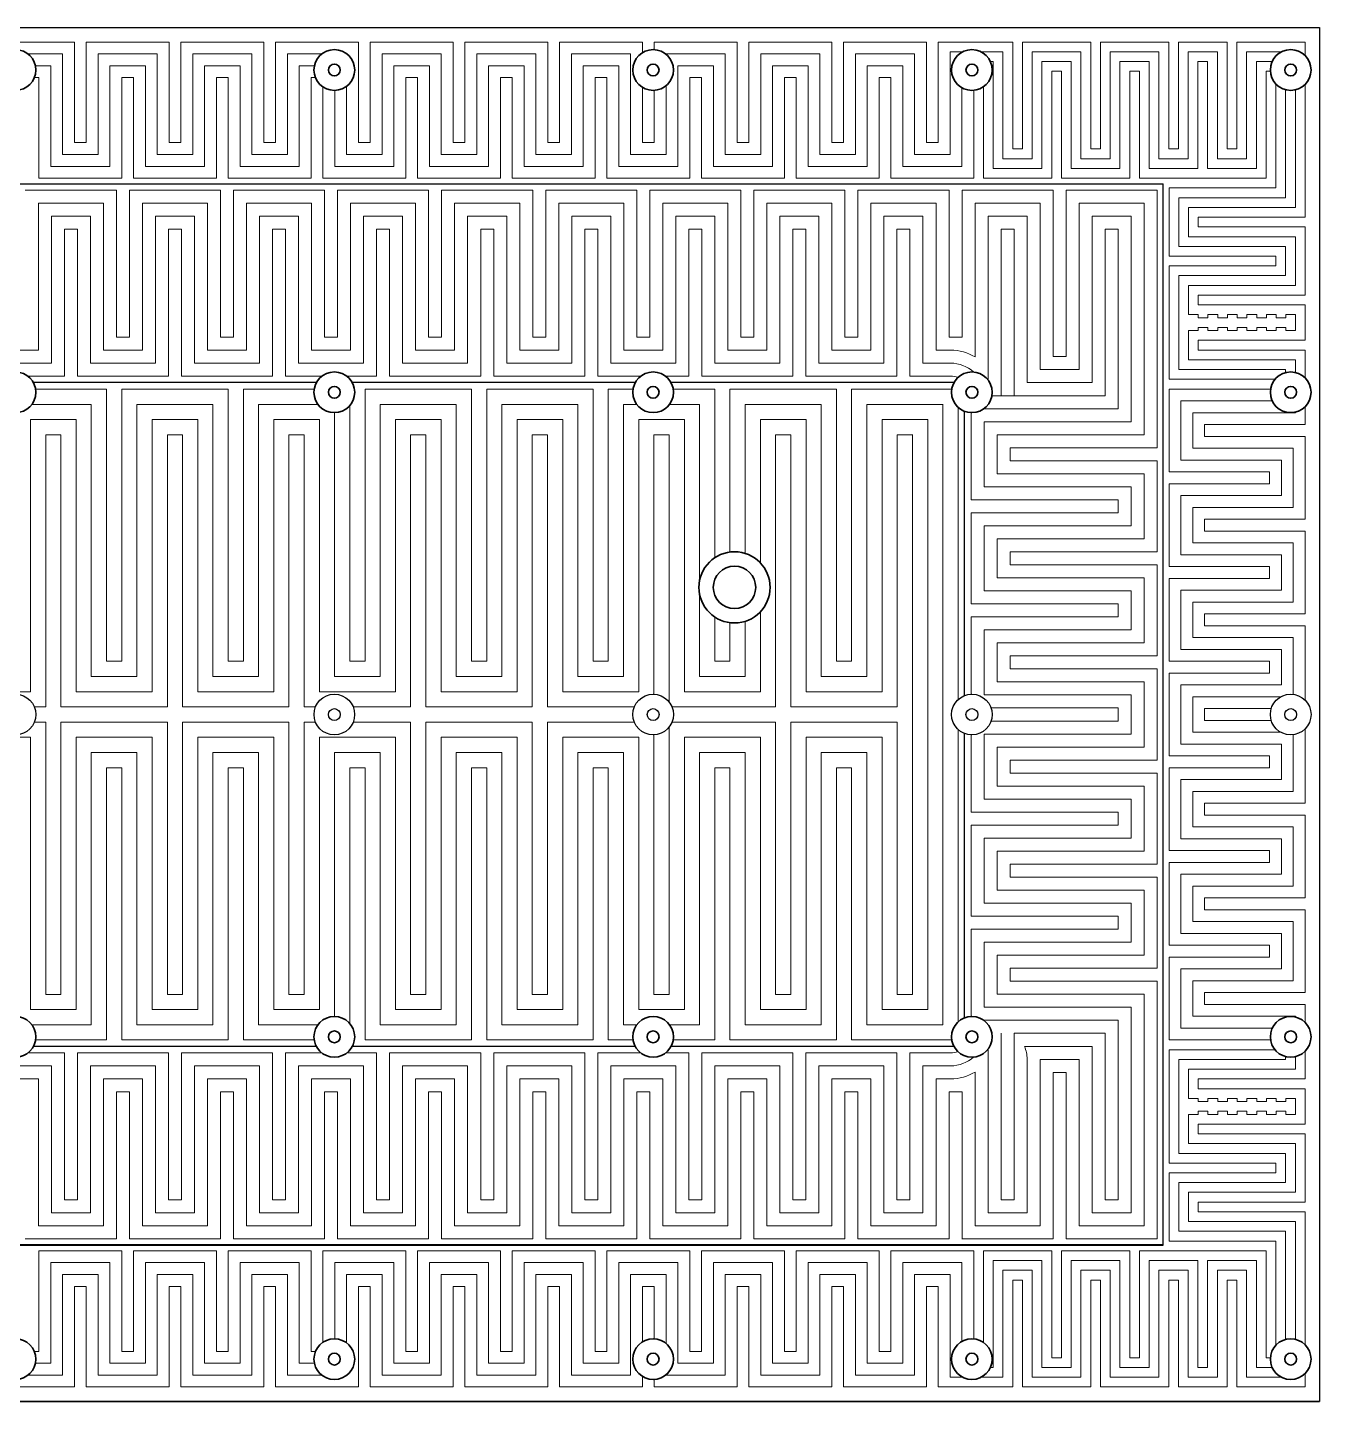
# Model space of a CAD drawing. Header units: millimetres. Extents: x -5937 to 68925, y -3068 to 5300.
# Drawn here: x 39269 to 40031, y 652 to 1462 of the extents above; entities that cross this region are included whole.
import ezdxf

# ---------------------------------------------------------------- set-up
doc = ezdxf.new("R2010")
doc.units = ezdxf.units.MM
doc.header["$LTSCALE"] = 7
doc.layers.add('参照', color=6, linetype='Continuous', lineweight=9)

msp = doc.modelspace()

# ---------------------------------------------------------------- linework, layer by layer
for points in [[(40031.114, 1462.09), (40031.114, 652.013), (38681.114, 652.013), (38681.114, 1462.09)], [(38681.114, 1462.013), (40031.114, 1462.013)], [(38773.37, 1369.835), (38773.37, 744.268), (39938.858, 744.268), (39938.858, 1369.835)], [(39938.858, 1369.757), (38773.37, 1369.757)], [(39439.544, 1252.694), (39272.684, 1252.694)], [(39627.544, 1252.694), (39460.684, 1252.694)], [(39815.544, 1252.694), (39648.684, 1252.694)], [(39821.795, 1068.197), (39821.795, 1235.817)], [(39821.795, 878.209), (39821.795, 1045.828)], [(39439.503, 861.409), (39272.725, 861.409)], [(39627.503, 861.409), (39460.725, 861.409)], [(39815.503, 861.409), (39648.725, 861.409)], [(39938.858, 744.346), (38773.37, 744.346)], [(38681.114, 652.09), (40031.114, 652.09)]]:
    msp.add_lwpolyline(points)
at = {"linetype": 'Continuous', "lineweight": 35}
for centre in [(39262.114, 1437.013), (39450.114, 1437.013), (39638.114, 1437.013), (39826.114, 1437.013), (40014.114, 1437.013), (39262.114, 1247.013), (39450.114, 1247.013), (39638.114, 1247.013), (39826.114, 1247.013), (40014.114, 1247.013), (39262.114, 867.013), (39450.114, 867.013), (39638.114, 867.013), (39826.114, 867.013), (40014.114, 867.013), (39262.114, 677.013), (39450.114, 677.013), (39638.114, 677.013), (39826.114, 677.013), (40014.114, 677.013)]:
    msp.add_circle(centre, 12, dxfattribs=at)
at = {"color": 7, "linetype": 'Continuous', "lineweight": 35}
for centre, radius in [((39450.114, 1437.013), 3.5), ((39638.114, 1437.013), 3.5), ((39826.114, 1437.013), 3.5), ((40014.114, 1437.013), 3.5), ((39450.114, 1247.013), 3.5), ((39638.114, 1247.013), 3.5), ((39826.114, 1247.013), 3.5), ((40014.114, 1247.013), 3.5), ((39686.114, 1132.013), 21), ((39686.114, 1132.013), 12.5), ((39450.114, 867.013), 3.5), ((39638.114, 867.013), 3.5), ((39826.114, 867.013), 3.5), ((40014.114, 867.013), 3.5), ((39450.114, 677.013), 3.5), ((39638.114, 677.013), 3.5), ((39826.114, 677.013), 3.5), ((40014.114, 677.013), 3.5)]:
    msp.add_circle(centre, radius, dxfattribs=at)
for centre, radius in [((39262.114, 1057.013), 11.99), ((39450.114, 1057.013), 11.99), ((39638.114, 1057.013), 11.99), ((39826.114, 1057.013), 11.99), ((40014.114, 1057.013), 11.99), ((39450.114, 1057.013), 3.49), ((39638.114, 1057.013), 3.49), ((39826.114, 1057.013), 3.49), ((40014.114, 1057.013), 3.49)]:
    msp.add_circle(centre, radius)
at = {"layer": '参照', "color": 1}
for points in [[(39631.787, 1447.209), (39631.787, 1453.513), (39582.933, 1453.513), (39582.933, 1394.184), (39575.954, 1394.184), (39575.954, 1453.513), (39527.101, 1453.513), (39527.101, 1394.184), (39520.122, 1394.184), (39520.122, 1453.513), (39471.269, 1453.513), (39471.269, 1394.184), (39464.29, 1394.184), (39464.29, 1453.513), (39415.436, 1453.513), (39415.436, 1394.184), (39408.457, 1394.184), (39408.457, 1453.513), (39359.604, 1453.513), (39359.604, 1394.184), (39352.625, 1394.184), (39352.625, 1453.513), (39303.771, 1453.513), (39303.771, 1394.184), (39296.792, 1394.184), (39296.792, 1453.513), (39247.939, 1453.513)], [(40022.614, 1445.483), (40022.614, 1453.513), (39982.382, 1453.513), (39982.382, 1390.489), (39976.634, 1390.489), (39976.634, 1453.513), (39947.897, 1453.513), (39947.897, 1390.489), (39942.15, 1390.489), (39942.15, 1453.513), (39901.917, 1453.513), (39901.917, 1390.489), (39896.17, 1390.489), (39896.17, 1453.513), (39855.938, 1453.513), (39855.938, 1390.489), (39850.19, 1390.489), (39850.19, 1453.513), (39806.263, 1453.513), (39806.263, 1394.184), (39799.284, 1394.184), (39799.284, 1453.513), (39750.431, 1453.513), (39750.431, 1394.184), (39743.452, 1394.184), (39743.452, 1453.513), (39694.598, 1453.513), (39694.598, 1394.184), (39687.619, 1394.184), (39687.619, 1453.513), (39638.766, 1453.513), (39638.766, 1448.995)], [(39638.766, 1425.031), (39638.766, 1394.184), (39631.787, 1394.184), (39631.787, 1426.816)], [(40022.614, 1255.483), (40022.614, 1271.927), (39959.59, 1271.927), (39959.59, 1277.674), (40022.614, 1277.674), (40022.614, 1298.53), (39959.59, 1298.53), (39959.59, 1304.277), (40022.614, 1304.277), (40022.614, 1344.509), (39959.59, 1344.509), (39959.59, 1350.257), (40022.614, 1350.257), (40022.614, 1428.542)], [(39820.221, 747.835), (39873.991, 747.835), (39873.991, 846.065), (39881.663, 846.065), (39881.663, 747.835), (39935.369, 747.835), (39935.369, 899.77), (39848.648, 899.77), (39848.648, 907.443), (39935.369, 907.443), (39935.369, 961.148), (39848.648, 961.148), (39848.648, 968.821), (39935.369, 968.821), (39935.369, 1022.526), (39848.648, 1022.526), (39848.648, 1030.199), (39935.369, 1030.199), (39935.369, 1083.904), (39848.648, 1083.904), (39848.648, 1091.577), (39935.369, 1091.577), (39935.369, 1145.282), (39848.648, 1145.282), (39848.648, 1152.955), (39935.369, 1152.955), (39935.369, 1206.66), (39848.648, 1206.66), (39848.648, 1214.333), (39935.369, 1214.333), (39935.369, 1366.268), (39881.663, 1366.268), (39881.663, 1268.038), (39873.991, 1268.038), (39873.991, 1366.268), (39820.285, 1366.268), (39820.285, 1279.547), (39812.613, 1279.547), (39812.613, 1366.268), (39758.907, 1366.268), (39758.907, 1279.547), (39751.235, 1279.547), (39751.235, 1366.268), (39697.529, 1366.268), (39697.529, 1279.547), (39689.857, 1279.547), (39689.857, 1366.268), (39636.151, 1366.268), (39636.151, 1279.547), (39628.479, 1279.547), (39628.479, 1366.268), (39574.773, 1366.268), (39574.773, 1279.547), (39567.101, 1279.547), (39567.101, 1366.268), (39513.395, 1366.268), (39513.395, 1279.547), (39505.723, 1279.547), (39505.723, 1366.268), (39452.017, 1366.268), (39452.017, 1279.547), (39444.345, 1279.547), (39444.345, 1366.268), (39390.639, 1366.268), (39390.639, 1279.547), (39382.967, 1279.547), (39382.967, 1366.268), (39329.261, 1366.268), (39329.261, 1279.547), (39321.589, 1279.547), (39321.589, 1366.268), (39267.883, 1366.268)], [(39273.971, 1248.858), (39315.759, 1248.858), (39315.759, 1088.4), (39324.727, 1088.4), (39324.727, 1248.858), (39387.502, 1248.858), (39387.502, 1088.4), (39396.47, 1088.4), (39396.47, 1248.858), (39438.257, 1248.858)], [(39459.245, 1239.226), (39459.245, 1088.4), (39468.212, 1088.4), (39468.212, 1248.858), (39530.987, 1248.858), (39530.987, 1088.4), (39539.955, 1088.4), (39539.955, 1248.858), (39602.73, 1248.858), (39602.73, 1088.4), (39611.698, 1088.4), (39611.698, 1248.858), (39626.257, 1248.858)], [(39649.971, 1248.858), (39674.473, 1248.858), (39674.473, 1149.491)], [(39683.441, 1152.842), (39683.441, 1248.858), (39746.216, 1248.858), (39746.216, 1088.4), (39755.184, 1088.4), (39755.184, 1248.858), (39814.257, 1248.858)], [(39817.959, 1238.21), (39817.959, 1065.802)], [(40022.614, 1065.469), (40022.614, 1109.356), (39963.285, 1109.356), (39963.285, 1116.335), (40022.614, 1116.335), (40022.614, 1165.188), (39963.285, 1165.188), (39963.285, 1172.167), (40022.614, 1172.167), (40022.614, 1221.021), (39963.285, 1221.021), (39963.285, 1228), (40022.614, 1228), (40022.614, 1238.542)], [(39674.473, 1114.535), (39674.473, 1088.4), (39683.441, 1088.4), (39683.441, 1111.184)], [(39963.285, 1053.523), (39963.285, 1060.502), (40002.644, 1060.502)], [(40002.62, 1053.601), (39963.285, 1053.601)], [(39817.959, 1048.224), (39817.959, 875.816)], [(40022.614, 875.483), (40022.614, 886.103), (39963.285, 886.103), (39963.285, 893.082), (40022.614, 893.082), (40022.614, 941.936), (39963.285, 941.936), (39963.285, 948.915), (40022.614, 948.915), (40022.614, 997.768), (39963.285, 997.768), (39963.285, 1004.747), (40022.614, 1004.747), (40022.614, 1048.557)], [(39438.257, 865.168), (39396.47, 865.168), (39396.47, 1025.703), (39387.502, 1025.703), (39387.502, 865.168), (39324.727, 865.168), (39324.727, 1025.703), (39315.759, 1025.703), (39315.759, 865.168), (39273.971, 865.168)], [(39626.257, 865.168), (39611.698, 865.168), (39611.698, 1025.703), (39602.73, 1025.703), (39602.73, 865.168), (39539.955, 865.168), (39539.955, 1025.703), (39530.987, 1025.703), (39530.987, 865.168), (39468.212, 865.168), (39468.212, 1025.703), (39459.245, 1025.703), (39459.245, 874.8)], [(39814.257, 865.168), (39755.184, 865.168), (39755.184, 1025.703), (39746.216, 1025.703), (39746.216, 865.168), (39683.441, 865.168), (39683.441, 1025.703), (39674.473, 1025.703), (39674.473, 865.168), (39649.971, 865.168)], [(40022.614, 685.483), (40022.614, 763.846), (39959.59, 763.846), (39959.59, 769.594), (40022.614, 769.594), (40022.614, 809.826), (39959.59, 809.826), (39959.59, 815.573), (40022.614, 815.573), (40022.614, 836.429), (39959.59, 836.429), (39959.59, 842.176), (40022.614, 842.176), (40022.614, 858.542)], [(39267.883, 747.835), (39321.589, 747.835), (39321.589, 834.556), (39329.261, 834.556), (39329.261, 747.835), (39382.967, 747.835), (39382.967, 834.556), (39390.639, 834.556), (39390.639, 747.835), (39444.345, 747.835), (39444.345, 834.556), (39452.017, 834.556), (39452.017, 747.835), (39505.723, 747.835), (39505.723, 834.556), (39513.395, 834.556), (39513.395, 747.835), (39567.101, 747.835), (39567.101, 834.556), (39574.773, 834.556), (39574.773, 747.835), (39628.479, 747.835), (39628.479, 834.556), (39636.151, 834.556), (39636.151, 747.835), (39689.857, 747.835), (39689.857, 834.556), (39697.529, 834.556), (39697.529, 747.835), (39751.235, 747.835), (39751.235, 834.556), (39758.907, 834.556), (39758.907, 747.835), (39812.613, 747.835), (39812.613, 834.556), (39820.285, 834.556), (39820.285, 747.835)], [(39638.766, 665.031), (39638.766, 660.59), (39687.619, 660.59), (39687.619, 719.919), (39694.598, 719.919), (39694.598, 660.59), (39743.452, 660.59), (39743.452, 719.919), (39750.431, 719.919), (39750.431, 660.59), (39799.284, 660.59), (39799.284, 719.919), (39806.263, 719.919), (39806.263, 660.59), (39850.19, 660.59), (39850.19, 723.614), (39855.938, 723.614), (39855.938, 660.59), (39896.17, 660.59), (39896.17, 723.614), (39901.917, 723.614), (39901.917, 660.59), (39942.15, 660.59), (39942.15, 723.614), (39947.897, 723.614), (39947.897, 660.59), (39976.634, 660.59), (39976.634, 723.614), (39982.382, 723.614), (39982.382, 660.59), (40022.614, 660.59), (40022.614, 668.542)], [(39247.939, 660.59), (39296.792, 660.59), (39296.792, 719.919), (39303.771, 719.919), (39303.771, 660.59), (39352.625, 660.59), (39352.625, 719.919), (39359.604, 719.919), (39359.604, 660.59), (39408.457, 660.59), (39408.457, 719.919), (39415.436, 719.919), (39415.436, 660.59), (39464.29, 660.59), (39464.29, 719.919), (39471.269, 719.919), (39471.269, 660.59), (39520.122, 660.59), (39520.122, 719.919), (39527.101, 719.919), (39527.101, 660.59), (39575.954, 660.59), (39575.954, 719.919), (39582.933, 719.919), (39582.933, 660.59), (39631.787, 660.59), (39631.787, 666.816)], [(39631.787, 687.209), (39631.787, 719.919), (39638.766, 719.919), (39638.766, 688.995)]]:
    msp.add_lwpolyline(points, dxfattribs=at)
at = {"layer": '参照', "color": 2}
for points in [[(39442.81, 1446.534), (39422.415, 1446.534), (39422.415, 1387.205), (39401.478, 1387.205), (39401.478, 1446.534), (39366.583, 1446.534), (39366.583, 1387.205), (39345.646, 1387.205), (39345.646, 1446.534), (39310.75, 1446.534), (39310.75, 1387.205), (39289.813, 1387.205), (39289.813, 1446.534), (39269.418, 1446.534)], [(39645.745, 1427.752), (39645.745, 1387.205), (39624.808, 1387.205), (39624.808, 1446.534), (39589.913, 1446.534), (39589.913, 1387.205), (39568.975, 1387.205), (39568.975, 1446.534), (39534.08, 1446.534), (39534.08, 1387.205), (39513.143, 1387.205), (39513.143, 1446.534), (39478.248, 1446.534), (39478.248, 1387.205), (39457.31, 1387.205), (39457.31, 1427.41)], [(39820.787, 1447.765), (39813.242, 1447.765), (39813.242, 1387.205), (39792.305, 1387.205), (39792.305, 1446.534), (39757.41, 1446.534), (39757.41, 1387.205), (39736.473, 1387.205), (39736.473, 1446.534), (39701.577, 1446.534), (39701.577, 1387.205), (39680.64, 1387.205), (39680.64, 1446.534), (39645.745, 1446.534), (39645.745, 1446.274)], [(40008.787, 1447.765), (39988.129, 1447.765), (39988.129, 1384.742), (39970.887, 1384.742), (39970.887, 1447.765), (39953.645, 1447.765), (39953.645, 1384.742), (39936.402, 1384.742), (39936.402, 1447.765), (39907.665, 1447.765), (39907.665, 1384.742), (39890.423, 1384.742), (39890.423, 1447.765), (39861.685, 1447.765), (39861.685, 1384.742), (39844.443, 1384.742), (39844.443, 1447.765), (39831.442, 1447.765)], [(40016.867, 1258.693), (40016.867, 1266.179), (39953.843, 1266.179), (39953.843, 1283.422), (39959.59, 1283.422), (39959.59, 1285.228), (39965.338, 1285.228), (39965.338, 1283.422), (39971.085, 1283.422), (39971.085, 1285.228), (39976.833, 1285.228), (39976.833, 1283.422), (39982.58, 1283.422), (39982.58, 1285.228), (39988.328, 1285.228), (39988.328, 1283.422), (39994.075, 1283.422), (39994.075, 1285.228), (39999.823, 1285.228), (39999.823, 1283.422), (40005.57, 1283.422), (40005.57, 1285.228), (40011.318, 1285.228), (40011.318, 1283.422), (40016.867, 1283.422), (40016.867, 1292.782), (40011.318, 1292.782), (40011.318, 1290.976), (40005.57, 1290.976), (40005.57, 1292.782), (39999.823, 1292.782), (39999.823, 1290.976), (39994.075, 1290.976), (39994.075, 1292.782), (39988.328, 1292.782), (39988.328, 1290.976), (39982.58, 1290.976), (39982.58, 1292.782), (39976.833, 1292.782), (39976.833, 1290.976), (39971.085, 1290.976), (39971.085, 1292.782), (39965.338, 1292.782), (39965.338, 1290.976), (39959.59, 1290.976), (39959.59, 1292.782), (39953.843, 1292.782), (39953.843, 1310.025), (40016.867, 1310.025), (40016.867, 1338.762), (39953.843, 1338.762), (39953.843, 1356.004), (40016.867, 1356.004), (40016.867, 1425.333)], [(39440.457, 1239.89), (39405.437, 1239.89), (39405.437, 1079.432), (39378.534, 1079.432), (39378.534, 1239.89), (39333.694, 1239.89), (39333.694, 1079.432), (39306.791, 1079.432), (39306.791, 1239.89), (39271.771, 1239.89)], [(39628.457, 1239.89), (39620.666, 1239.89), (39620.666, 1079.432), (39593.763, 1079.432), (39593.763, 1239.89), (39548.923, 1239.89), (39548.923, 1079.432), (39522.02, 1079.432), (39522.02, 1239.89), (39477.18, 1239.89), (39477.18, 1079.432), (39450.277, 1079.432), (39450.277, 1235.014)], [(39647.771, 874.136), (39665.505, 874.136), (39665.505, 1034.671), (39692.409, 1034.671), (39692.409, 874.136), (39737.248, 874.136), (39737.248, 1034.671), (39764.152, 1034.671), (39764.152, 874.136), (39808.991, 874.136), (39808.991, 1239.967)], [(39665.505, 1136.048), (39665.505, 1239.89), (39647.771, 1239.89)], [(39808.991, 1239.89), (39764.152, 1239.89), (39764.152, 1079.432), (39737.248, 1079.432), (39737.248, 1239.89), (39692.409, 1239.89), (39692.409, 1152.047)], [(40015.635, 1068.905), (40015.635, 1102.377), (39956.306, 1102.377), (39956.306, 1123.314), (40015.635, 1123.314), (40015.635, 1158.209), (39956.306, 1158.209), (39956.306, 1179.146), (40015.635, 1179.146), (40015.635, 1214.042), (39956.306, 1214.042), (39956.306, 1234.979), (40016.867, 1234.979), (40016.867, 1235.333)], [(39692.409, 1111.978), (39692.409, 1079.432), (39665.505, 1079.432), (39665.505, 1127.978)], [(40008.133, 1046.622), (39956.306, 1046.622), (39956.306, 1067.481), (40008.27, 1067.481)], [(40016.867, 878.693), (40016.867, 879.124), (39956.306, 879.124), (39956.306, 900.062), (40015.635, 900.062), (40015.635, 934.957), (39956.306, 934.957), (39956.306, 955.894), (40015.635, 955.894), (40015.635, 990.789), (39956.306, 990.789), (39956.306, 1011.726), (40015.635, 1011.726), (40015.635, 1045.12)], [(39271.771, 874.136), (39306.791, 874.136), (39306.791, 1034.671), (39333.694, 1034.671), (39333.694, 874.136), (39378.534, 874.136), (39378.534, 1034.671), (39405.437, 1034.671), (39405.437, 874.136), (39440.457, 874.136)], [(39450.277, 879.012), (39450.277, 1034.671), (39477.18, 1034.671), (39477.18, 874.136), (39522.02, 874.136), (39522.02, 1034.671), (39548.923, 1034.671), (39548.923, 874.136), (39593.763, 874.136), (39593.763, 1034.671), (39620.666, 1034.671), (39620.666, 874.136), (39628.457, 874.136)], [(40016.867, 688.693), (40016.867, 758.099), (39953.843, 758.099), (39953.843, 775.341), (40016.867, 775.341), (40016.867, 804.078), (39953.843, 804.078), (39953.843, 821.321), (39959.59, 821.321), (39959.59, 823.127), (39965.338, 823.127), (39965.338, 821.321), (39971.085, 821.321), (39971.085, 823.127), (39976.833, 823.127), (39976.833, 821.321), (39982.58, 821.321), (39982.58, 823.127), (39988.328, 823.127), (39988.328, 821.321), (39994.075, 821.321), (39994.075, 823.127), (39999.823, 823.127), (39999.823, 821.321), (40005.57, 821.321), (40005.57, 823.127), (40011.318, 823.127), (40011.318, 821.321), (40016.867, 821.321), (40016.867, 830.681), (40011.318, 830.681), (40011.318, 828.875), (40005.57, 828.875), (40005.57, 830.681), (39999.823, 830.681), (39999.823, 828.875), (39994.075, 828.875), (39994.075, 830.681), (39988.328, 830.681), (39988.328, 828.875), (39982.58, 828.875), (39982.58, 830.681), (39976.833, 830.681), (39976.833, 828.875), (39971.085, 828.875), (39971.085, 830.681), (39965.338, 830.681), (39965.338, 828.875), (39959.59, 828.875), (39959.59, 830.681), (39953.843, 830.681), (39953.843, 847.924), (40016.867, 847.924), (40016.867, 855.333)], [(39831.595, 666.338), (39844.443, 666.338), (39844.443, 729.362), (39861.685, 729.362), (39861.685, 666.338), (39890.423, 666.338), (39890.423, 729.362), (39907.665, 729.362), (39907.665, 666.338), (39936.402, 666.338), (39936.402, 729.362), (39953.645, 729.362), (39953.645, 666.338), (39970.887, 666.338), (39970.887, 729.362), (39988.129, 729.362), (39988.129, 666.338), (40008.633, 666.338)], [(39269.518, 667.569), (39289.813, 667.569), (39289.813, 726.898), (39310.75, 726.898), (39310.75, 667.569), (39345.646, 667.569), (39345.646, 726.898), (39366.583, 726.898), (39366.583, 667.569), (39401.478, 667.569), (39401.478, 726.898), (39422.415, 726.898), (39422.415, 667.569), (39442.71, 667.569)], [(39457.31, 686.616), (39457.31, 726.898), (39478.248, 726.898), (39478.248, 667.569), (39513.143, 667.569), (39513.143, 726.898), (39534.08, 726.898), (39534.08, 667.569), (39568.975, 667.569), (39568.975, 726.898), (39589.913, 726.898), (39589.913, 667.569), (39624.808, 667.569), (39624.808, 726.898), (39645.745, 726.898), (39645.745, 686.274)], [(39645.745, 667.752), (39645.745, 667.569), (39680.64, 667.569), (39680.64, 726.898), (39701.577, 726.898), (39701.577, 667.569), (39736.473, 667.569), (39736.473, 726.898), (39757.41, 726.898), (39757.41, 667.569), (39792.305, 667.569), (39792.305, 726.898), (39813.242, 726.898), (39813.242, 666.338), (39820.633, 666.338)]]:
    msp.add_lwpolyline(points, dxfattribs=at)
at = {"layer": '参照', "color": 3}
for points in [[(40003.208, 1442.018), (39993.877, 1442.018), (39993.877, 1378.994), (39965.14, 1378.994), (39965.14, 1442.018), (39959.392, 1442.018), (39959.392, 1378.994), (39930.655, 1378.994), (39930.655, 1442.018), (39913.412, 1442.018), (39913.412, 1378.994), (39884.675, 1378.994), (39884.675, 1442.018), (39867.433, 1442.018), (39867.433, 1378.994), (39838.695, 1378.994), (39838.695, 1442.018), (39837.021, 1442.018)], [(39438.386, 1439.555), (39429.394, 1439.555), (39429.394, 1380.226), (39394.499, 1380.226), (39394.499, 1439.555), (39373.562, 1439.555), (39373.562, 1380.226), (39338.666, 1380.226), (39338.666, 1439.555), (39317.729, 1439.555), (39317.729, 1380.226), (39282.834, 1380.226), (39282.834, 1439.555), (39273.842, 1439.555)], [(39820.221, 1426.559), (39820.221, 1380.226), (39785.326, 1380.226), (39785.326, 1439.555), (39764.389, 1439.555), (39764.389, 1380.226), (39729.494, 1380.226), (39729.494, 1439.555), (39708.557, 1439.555), (39708.557, 1380.226), (39673.661, 1380.226), (39673.661, 1439.555), (39652.724, 1439.555), (39652.724, 1380.226), (39617.829, 1380.226), (39617.829, 1439.555), (39596.892, 1439.555), (39596.892, 1380.226), (39561.996, 1380.226), (39561.996, 1439.555), (39541.059, 1439.555), (39541.059, 1380.226), (39506.164, 1380.226), (39506.164, 1439.555), (39485.227, 1439.555), (39485.227, 1380.226), (39450.331, 1380.226), (39450.331, 1425.015)], [(40011.119, 1258.633), (40011.119, 1260.432), (39948.095, 1260.432), (39948.095, 1315.772), (40011.119, 1315.772), (40011.119, 1333.014), (39948.095, 1333.014), (39948.095, 1361.752), (40011.119, 1361.752), (40011.119, 1425.393)], [(40003.267, 872.145), (39949.327, 872.145), (39949.327, 907.041), (40008.656, 907.041), (40008.656, 927.978), (39949.327, 927.978), (39949.327, 962.873), (40008.656, 962.873), (40008.656, 983.81), (39949.327, 983.81), (39949.327, 1018.705), (40008.656, 1018.705), (40008.656, 1039.643), (39949.327, 1039.643), (39949.327, 1074.46), (40008.656, 1074.46), (40008.656, 1095.398), (39949.327, 1095.398), (39949.327, 1130.293), (40008.656, 1130.293), (40008.656, 1151.23), (39949.327, 1151.23), (39949.327, 1186.125), (40008.656, 1186.125), (40008.656, 1207.063), (39949.327, 1207.063), (39949.327, 1241.958), (40003.231, 1241.958)], [(39226.08, 1043.639), (39270.919, 1043.639), (39270.919, 883.104), (39297.823, 883.104), (39297.823, 1043.639), (39342.662, 1043.639), (39342.662, 883.104), (39369.566, 883.104), (39369.566, 1043.639), (39414.405, 1043.639), (39414.405, 883.104), (39441.309, 883.104), (39441.309, 1043.639), (39486.148, 1043.639), (39486.148, 883.104), (39513.052, 883.104), (39513.052, 1043.639), (39557.891, 1043.639), (39557.891, 883.104), (39584.795, 883.104), (39584.795, 1043.639), (39629.634, 1043.639), (39629.634, 883.104), (39656.538, 883.104), (39656.538, 1043.639), (39701.377, 1043.639), (39701.377, 883.104), (39728.28, 883.104), (39728.28, 1043.639), (39773.12, 1043.639), (39773.12, 883.104), (39800.023, 883.104), (39800.023, 1231)], [(39701.377, 1117.589), (39701.377, 1070.465), (39656.538, 1070.465), (39656.538, 1230.922), (39629.634, 1230.922), (39629.634, 1070.465), (39584.795, 1070.465), (39584.795, 1230.922), (39557.891, 1230.922), (39557.891, 1070.465), (39513.052, 1070.465), (39513.052, 1230.922), (39486.148, 1230.922), (39486.148, 1070.465), (39441.309, 1070.465), (39441.309, 1230.922), (39414.405, 1230.922), (39414.405, 1070.465), (39369.566, 1070.465), (39369.566, 1230.922), (39342.662, 1230.922), (39342.662, 1070.465), (39297.823, 1070.465), (39297.823, 1230.922), (39270.919, 1230.922), (39270.919, 1070.465), (39226.08, 1070.465)], [(39800.023, 1230.922), (39773.12, 1230.922), (39773.12, 1070.465), (39728.28, 1070.465), (39728.28, 1230.922), (39701.377, 1230.922), (39701.377, 1146.437)], [(40011.119, 688.633), (40011.119, 752.351), (39948.095, 752.351), (39948.095, 781.089), (40011.119, 781.089), (40011.119, 798.331), (39948.095, 798.331), (39948.095, 853.671), (40011.119, 853.671), (40011.119, 855.393)], [(39273.858, 674.548), (39282.834, 674.548), (39282.834, 733.877), (39317.729, 733.877), (39317.729, 674.548), (39338.666, 674.548), (39338.666, 733.877), (39373.562, 733.877), (39373.562, 674.548), (39394.499, 674.548), (39394.499, 733.877), (39429.394, 733.877), (39429.394, 674.548), (39438.37, 674.548)], [(39450.331, 689.011), (39450.331, 733.877), (39485.227, 733.877), (39485.227, 674.548), (39506.164, 674.548), (39506.164, 733.877), (39541.059, 733.877), (39541.059, 674.548), (39561.996, 674.548), (39561.996, 733.877), (39596.892, 733.877), (39596.892, 674.548), (39617.829, 674.548), (39617.829, 733.877), (39652.724, 733.877), (39652.724, 674.548), (39673.661, 674.548), (39673.661, 733.877), (39708.557, 733.877), (39708.557, 674.548), (39729.494, 674.548), (39729.494, 733.877), (39764.389, 733.877), (39764.389, 674.548), (39785.326, 674.548), (39785.326, 733.877), (39820.221, 733.877), (39820.221, 687.466)], [(39837.056, 672.085), (39838.695, 672.085), (39838.695, 735.109), (39867.433, 735.109), (39867.433, 672.085), (39884.675, 672.085), (39884.675, 735.109), (39913.412, 735.109), (39913.412, 672.085), (39930.655, 672.085), (39930.655, 735.109), (39959.392, 735.109), (39959.392, 672.085), (39965.14, 672.085), (39965.14, 735.109), (39993.877, 735.109), (39993.877, 672.085), (40003.173, 672.085)]]:
    msp.add_lwpolyline(points, dxfattribs=at)
at = {"layer": '参照'}
for points in [[(40002.137, 1436.27), (39999.624, 1436.27), (39999.624, 1373.247), (39924.907, 1373.247), (39924.907, 1436.27), (39919.16, 1436.27), (39919.16, 1373.247), (39878.928, 1373.247), (39878.928, 1436.27), (39873.18, 1436.27), (39873.18, 1373.247), (39832.948, 1373.247), (39832.948, 1427.149)], [(39438.965, 1432.576), (39436.373, 1432.576), (39436.373, 1373.247), (39387.52, 1373.247), (39387.52, 1432.576), (39380.541, 1432.576), (39380.541, 1373.247), (39331.687, 1373.247), (39331.687, 1432.576), (39324.708, 1432.576), (39324.708, 1373.247), (39275.855, 1373.247), (39275.855, 1432.576), (39273.264, 1432.576)], [(39827.201, 1425.062), (39827.201, 1373.247), (39778.347, 1373.247), (39778.347, 1432.576), (39771.368, 1432.576), (39771.368, 1373.247), (39722.515, 1373.247), (39722.515, 1432.576), (39715.536, 1432.576), (39715.536, 1373.247), (39666.682, 1373.247), (39666.682, 1432.576), (39659.703, 1432.576), (39659.703, 1373.247), (39610.85, 1373.247), (39610.85, 1432.576), (39603.871, 1432.576), (39603.871, 1373.247), (39555.017, 1373.247), (39555.017, 1432.576), (39548.038, 1432.576), (39548.038, 1373.247), (39499.185, 1373.247), (39499.185, 1432.576), (39492.206, 1432.576), (39492.206, 1373.247), (39443.352, 1373.247), (39443.352, 1427.099)], [(40004.887, 1254.684), (39942.348, 1254.684), (39942.348, 1321.52), (40005.372, 1321.52), (40005.372, 1327.267), (39942.348, 1327.267), (39942.348, 1367.499), (40005.372, 1367.499), (40005.372, 1428.793)], [(39442.805, 1256.53), (39421.328, 1256.53), (39421.328, 1343.251), (39413.656, 1343.251), (39413.656, 1256.53), (39359.95, 1256.53), (39359.95, 1343.251), (39352.278, 1343.251), (39352.278, 1256.53), (39298.572, 1256.53), (39298.572, 1343.251), (39290.9, 1343.251), (39290.9, 1256.53), (39269.423, 1256.53)], [(39630.805, 1256.53), (39605.462, 1256.53), (39605.462, 1343.251), (39597.79, 1343.251), (39597.79, 1256.53), (39544.084, 1256.53), (39544.084, 1343.251), (39536.412, 1343.251), (39536.412, 1256.53), (39482.706, 1256.53), (39482.706, 1343.251), (39475.034, 1343.251), (39475.034, 1256.53), (39457.423, 1256.53)], [(39837.948, 1245.022), (39904.68, 1245.022), (39904.68, 1343.251), (39912.352, 1343.251), (39912.352, 1237.349), (39833.229, 1237.349)], [(39850.974, 1245.022), (39850.974, 1343.251), (39843.302, 1343.251), (39843.302, 1245.022)], [(39942.348, 1032.586), (39942.348, 1081.439), (40001.677, 1081.439), (40001.677, 1088.419), (39942.348, 1088.419), (39942.348, 1137.272), (40001.677, 1137.272), (40001.677, 1144.251), (39942.348, 1144.251), (39942.348, 1193.104), (40001.677, 1193.104), (40001.677, 1200.083), (39942.348, 1200.083), (39942.348, 1248.937), (40002.269, 1248.937)], [(39825.631, 1068.993), (39825.631, 1114.593), (39912.352, 1114.593), (39912.352, 1122.266), (39825.631, 1122.266), (39825.631, 1175.971), (39912.352, 1175.971), (39912.352, 1183.644), (39825.631, 1183.644), (39825.631, 1235.023)], [(39438.995, 1061.497), (39432.341, 1061.497), (39432.341, 1221.954), (39423.373, 1221.954), (39423.373, 1061.497), (39360.598, 1061.497), (39360.598, 1221.954), (39351.63, 1221.954), (39351.63, 1061.497), (39288.855, 1061.497), (39288.855, 1221.954), (39279.887, 1221.954), (39279.887, 1061.497), (39273.234, 1061.497)], [(39626.995, 1061.497), (39575.827, 1061.497), (39575.827, 1221.954), (39566.859, 1221.954), (39566.859, 1061.497), (39504.084, 1061.497), (39504.084, 1221.954), (39495.116, 1221.954), (39495.116, 1061.497), (39461.234, 1061.497)], [(39647.57, 1064.384), (39647.57, 1221.954), (39638.602, 1221.954), (39638.602, 1068.992)], [(39791.056, 1221.954), (39782.088, 1221.954), (39782.088, 1061.497), (39719.313, 1061.497), (39719.313, 1221.954), (39710.345, 1221.954), (39710.345, 1061.497), (39649.234, 1061.497)], [(39649.265, 1052.606), (39710.345, 1052.606), (39710.345, 892.071), (39719.313, 892.071), (39719.313, 1052.606), (39782.088, 1052.606), (39782.088, 892.071), (39791.056, 892.071), (39791.056, 1222.032)], [(39837.486, 1053.215), (39912.352, 1053.215), (39912.352, 1060.888), (39837.46, 1060.888)], [(39273.265, 1052.606), (39279.887, 1052.606), (39279.887, 892.071), (39288.855, 892.071), (39288.855, 1052.606), (39351.63, 1052.606), (39351.63, 892.071), (39360.598, 892.071), (39360.598, 1052.606), (39423.373, 1052.606), (39423.373, 892.071), (39432.341, 892.071), (39432.341, 1052.606), (39438.964, 1052.606)], [(39461.265, 1052.606), (39495.116, 1052.606), (39495.116, 892.071), (39504.084, 892.071), (39504.084, 1052.606), (39566.859, 1052.606), (39566.859, 892.071), (39575.827, 892.071), (39575.827, 1052.606), (39626.964, 1052.606)], [(39638.602, 1045.033), (39638.602, 892.071), (39647.57, 892.071), (39647.57, 1049.641)], [(39825.631, 879.003), (39825.631, 930.459), (39912.352, 930.459), (39912.352, 938.132), (39825.631, 938.132), (39825.631, 991.837), (39912.352, 991.837), (39912.352, 999.51), (39825.631, 999.51), (39825.631, 1045.033)], [(40002.257, 865.166), (39942.348, 865.166), (39942.348, 914.02), (40001.677, 914.02), (40001.677, 920.999), (39942.348, 920.999), (39942.348, 969.852), (40001.677, 969.852), (40001.677, 976.831), (39942.348, 976.831), (39942.348, 1025.685), (40001.677, 1025.685), (40001.677, 1032.664), (39942.348, 1032.664)], [(39833.122, 876.754), (39912.352, 876.754), (39912.352, 770.852), (39904.68, 770.852), (39904.68, 869.081), (39850.974, 869.081), (39850.974, 770.852), (39843.302, 770.852), (39843.302, 869.081)], [(40005.372, 685.233), (40005.372, 746.604), (39942.348, 746.604), (39942.348, 786.836), (40005.372, 786.836), (40005.372, 792.584), (39942.348, 792.584), (39942.348, 859.419), (40004.823, 859.419)], [(39269.523, 857.573), (39290.9, 857.573), (39290.9, 770.852), (39298.572, 770.852), (39298.572, 857.573), (39352.278, 857.573), (39352.278, 770.852), (39359.95, 770.852), (39359.95, 857.573), (39413.656, 857.573), (39413.656, 770.852), (39421.328, 770.852), (39421.328, 857.573), (39442.705, 857.573)], [(39457.523, 857.573), (39475.034, 857.573), (39475.034, 770.852), (39482.706, 770.852), (39482.706, 857.573), (39536.412, 857.573), (39536.412, 770.852), (39544.084, 770.852), (39544.084, 857.573), (39597.79, 857.573), (39597.79, 770.852), (39605.462, 770.852), (39605.462, 857.573), (39630.705, 857.573)], [(39273.232, 681.527), (39275.855, 681.527), (39275.855, 740.856), (39324.708, 740.856), (39324.708, 681.527), (39331.687, 681.527), (39331.687, 740.856), (39380.541, 740.856), (39380.541, 681.527), (39387.52, 681.527), (39387.52, 740.856), (39436.373, 740.856), (39436.373, 681.527), (39438.996, 681.527)], [(39443.352, 686.926), (39443.352, 740.856), (39492.206, 740.856), (39492.206, 681.527), (39499.185, 681.527), (39499.185, 740.856), (39548.038, 740.856), (39548.038, 681.527), (39555.017, 681.527), (39555.017, 740.856), (39603.871, 740.856), (39603.871, 681.527), (39610.85, 681.527), (39610.85, 740.856), (39659.703, 740.856), (39659.703, 681.527), (39666.682, 681.527), (39666.682, 740.856), (39715.536, 740.856), (39715.536, 681.527), (39722.515, 681.527), (39722.515, 740.856), (39771.368, 740.856), (39771.368, 681.527), (39778.347, 681.527), (39778.347, 740.856), (39827.201, 740.856), (39827.201, 688.964)], [(39832.948, 686.877), (39832.948, 740.856), (39873.18, 740.856), (39873.18, 677.833), (39878.928, 677.833), (39878.928, 740.856), (39919.16, 740.856), (39919.16, 677.833), (39924.907, 677.833), (39924.907, 740.856), (39999.624, 740.856), (39999.624, 677.833), (40002.142, 677.833)]]:
    msp.add_lwpolyline(points, dxfattribs=at)
at = {"layer": '参照', "color": 2}
msp.add_lwpolyline([(39252.539, 842.229), (39275.556, 842.229), (39275.556, 755.508), (39313.917, 755.508), (39313.917, 842.229), (39336.933, 842.229), (39336.933, 755.508), (39375.295, 755.508), (39375.295, 842.229), (39398.311, 842.229), (39398.311, 755.508), (39436.673, 755.508), (39436.673, 842.229), (39459.689, 842.229), (39459.689, 755.508), (39498.051, 755.508), (39498.051, 842.229), (39521.067, 842.229), (39521.067, 755.508), (39559.429, 755.508), (39559.429, 842.229), (39582.445, 842.229), (39582.445, 755.508), (39620.807, 755.508), (39620.807, 842.229), (39643.823, 842.229), (39643.823, 755.508), (39682.185, 755.508), (39682.185, 842.229), (39705.201, 842.229), (39705.201, 755.508), (39743.563, 755.508), (39743.563, 842.229), (39766.579, 842.229), (39766.579, 755.508), (39804.941, 755.508), (39804.941, 842.229), (39813.659, 842.229, 0.1385945), (39827.957, 846.27), (39827.957, 755.508), (39866.319, 755.508), (39866.319, 853.737), (39889.335, 853.737), (39889.335, 755.508), (39927.697, 755.508), (39927.697, 892.098), (39840.976, 892.098), (39840.976, 915.115), (39927.697, 915.115), (39927.697, 953.476), (39840.976, 953.476), (39840.976, 976.493), (39927.697, 976.493), (39927.697, 1014.854), (39840.976, 1014.854), (39840.976, 1037.871), (39927.697, 1037.871), (39927.697, 1076.232), (39840.976, 1076.232), (39840.976, 1099.249), (39927.697, 1099.249), (39927.697, 1137.61), (39840.976, 1137.61), (39840.976, 1160.627), (39927.697, 1160.627), (39927.697, 1198.988), (39840.976, 1198.988), (39840.976, 1222.005), (39927.697, 1222.005), (39927.697, 1358.595), (39889.335, 1358.595), (39889.335, 1260.366), (39866.319, 1260.366), (39866.319, 1358.595), (39827.957, 1358.595), (39827.957, 1267.834, 0.1385945), (39813.659, 1271.875), (39804.941, 1271.875), (39804.941, 1358.595), (39766.579, 1358.595), (39766.579, 1271.875), (39743.563, 1271.875), (39743.563, 1358.595), (39705.201, 1358.595), (39705.201, 1271.875), (39682.185, 1271.875), (39682.185, 1358.595), (39643.823, 1358.595), (39643.823, 1271.875), (39620.807, 1271.875), (39620.807, 1358.595), (39582.445, 1358.595), (39582.445, 1271.875), (39559.429, 1271.875), (39559.429, 1358.595), (39521.067, 1358.595), (39521.067, 1271.875), (39498.051, 1271.875), (39498.051, 1358.595), (39459.689, 1358.595), (39459.689, 1271.875), (39436.673, 1271.875), (39436.673, 1358.595), (39398.311, 1358.595), (39398.311, 1271.875), (39375.295, 1271.875), (39375.295, 1358.595), (39336.933, 1358.595), (39336.933, 1271.875), (39313.917, 1271.875), (39313.917, 1358.595), (39275.556, 1358.595), (39275.556, 1271.875), (39252.539, 1271.875)], format="xyb", dxfattribs=at)
at = {"layer": '参照', "color": 3}
for points in [[(39826.997, 1258.98, 0.1887825), (39813.659, 1264.202), (39797.268, 1264.202), (39797.268, 1350.923), (39774.252, 1350.923), (39774.252, 1264.202), (39735.89, 1264.202), (39735.89, 1350.923), (39712.874, 1350.923), (39712.874, 1264.202), (39674.512, 1264.202), (39674.512, 1350.923), (39651.496, 1350.923), (39651.496, 1264.202), (39613.134, 1264.202), (39613.134, 1350.923), (39590.118, 1350.923), (39590.118, 1264.202), (39551.756, 1264.202), (39551.756, 1350.923), (39528.74, 1350.923), (39528.74, 1264.202), (39490.378, 1264.202), (39490.378, 1350.923), (39467.362, 1350.923), (39467.362, 1264.202), (39429, 1264.202), (39429, 1350.923), (39405.984, 1350.923), (39405.984, 1264.202), (39367.622, 1264.202), (39367.622, 1350.923), (39344.606, 1350.923), (39344.606, 1264.202), (39306.244, 1264.202), (39306.244, 1350.923), (39283.228, 1350.923), (39283.228, 1264.202), (39244.867, 1264.202)], [(39835.63, 1254.324), (39835.63, 1350.923), (39858.646, 1350.923), (39858.646, 1252.694), (39897.008, 1252.694), (39897.008, 1350.923), (39920.024, 1350.923), (39920.024, 1229.677), (39833.304, 1229.677), (39833.304, 1191.316), (39920.024, 1191.316), (39920.024, 1168.299), (39833.304, 1168.299), (39833.304, 1129.938), (39920.024, 1129.938), (39920.024, 1106.921), (39833.304, 1106.921), (39833.304, 1068.56), (39920.024, 1068.56), (39920.024, 1045.543), (39833.304, 1045.543), (39833.304, 1007.182), (39920.024, 1007.182), (39920.024, 984.165), (39833.304, 984.165), (39833.304, 945.804), (39920.024, 945.804), (39920.024, 922.787), (39833.304, 922.787), (39833.304, 884.426), (39920.024, 884.426), (39920.024, 763.18), (39897.008, 763.18), (39897.008, 861.409), (39857.092, 861.409, -0.1020628), (39858.646, 853.873), (39858.646, 763.18), (39835.63, 763.18), (39835.63, 859.702)], [(39244.867, 849.901), (39283.228, 849.901), (39283.228, 763.18), (39306.244, 763.18), (39306.244, 849.901), (39344.606, 849.901), (39344.606, 763.18), (39367.622, 763.18), (39367.622, 849.901), (39405.984, 849.901), (39405.984, 763.18), (39429, 763.18), (39429, 849.901), (39467.362, 849.901), (39467.362, 763.18), (39490.378, 763.18), (39490.378, 849.901), (39528.74, 849.901), (39528.74, 763.18), (39551.756, 763.18), (39551.756, 849.901), (39590.118, 849.901), (39590.118, 763.18), (39613.134, 763.18), (39613.134, 849.901), (39651.496, 849.901), (39651.496, 763.18), (39674.512, 763.18), (39674.512, 849.901), (39712.874, 849.901), (39712.874, 763.18), (39735.89, 763.18), (39735.89, 849.901), (39774.252, 849.901), (39774.252, 763.18), (39797.268, 763.18), (39797.268, 849.901), (39813.659, 849.901, 0.1887825), (39826.997, 855.123)]]:
    msp.add_lwpolyline(points, format="xyb", dxfattribs=at)
at = {"layer": '参照'}
for points in [[(39817.959, 1255.731, 0.0921021), (39813.659, 1256.53), (39789.596, 1256.53), (39789.596, 1343.251), (39781.924, 1343.251), (39781.924, 1256.53), (39728.218, 1256.53), (39728.218, 1343.251), (39720.546, 1343.251), (39720.546, 1256.53), (39666.84, 1256.53), (39666.84, 1343.251), (39659.168, 1343.251), (39659.168, 1256.53), (39645.423, 1256.53)], [(39645.523, 857.573), (39659.168, 857.573), (39659.168, 770.852), (39666.84, 770.852), (39666.84, 857.573), (39720.546, 857.573), (39720.546, 770.852), (39728.218, 770.852), (39728.218, 857.573), (39781.924, 857.573), (39781.924, 770.852), (39789.596, 770.852), (39789.596, 857.573), (39813.659, 857.573, 0.0921021), (39817.959, 858.372)]]:
    msp.add_lwpolyline(points, format="xyb", dxfattribs=at)

doc.saveas('drawing.dxf')
